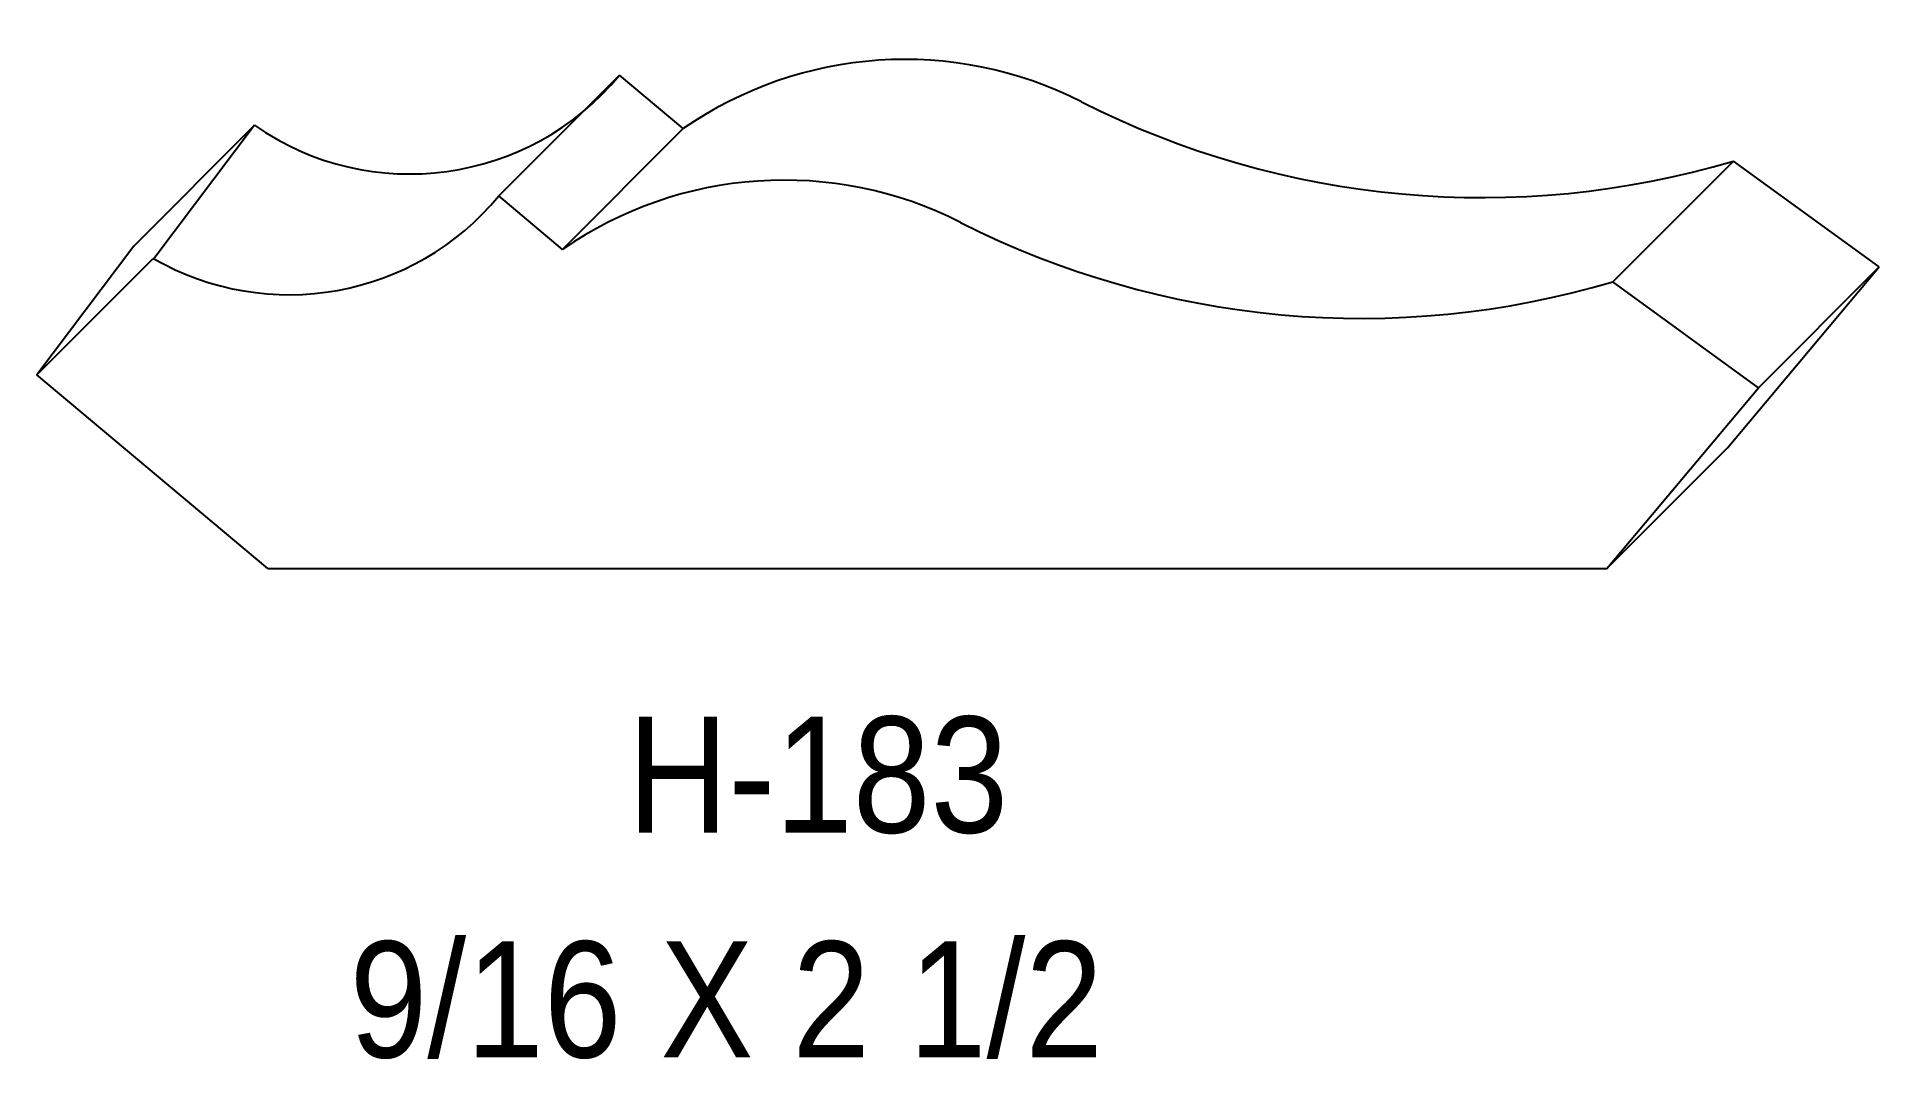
# Model space of a CAD drawing. Extents: x 73.58 to 76.28, y 145.15 to 146.64.
import ezdxf

# ---------------------------------------------------------------- set-up
doc = ezdxf.new("R2010")
doc.units = 0
doc.header["$LTSCALE"] = 5
doc.layers.add('PROFILE', color=7, linetype='CONTINUOUS')
doc.styles.add('TXT', font='TXT', dxfattribs={"height": 3.5})

msp = doc.modelspace()

# ---------------------------------------------------------------- linework, layer by layer
at = {"layer": 'PROFILE', "color": 1, "linetype": 'CONTINUOUS'}
for p, q in [((74.2598, 146.4091), (74.4366, 146.5859)), ((74.5298, 146.5076), (74.4366, 146.5859)), ((73.7253, 146.3358), (73.9021, 146.5125)), ((73.9021, 146.5125), (73.7548, 146.3172)), ((74.3531, 146.3309), (74.5298, 146.5076)), ((75.8907, 146.2834), (76.0674, 146.4602)), ((76.2807, 146.3052), (76.0674, 146.4602)), ((74.3531, 146.3309), (74.2598, 146.4091)), ((73.7253, 146.3358), (73.5834, 146.1475)), ((73.5834, 146.1475), (73.7537, 146.3178)), ((76.0586, 146.0406), (76.2807, 146.3052)), ((76.104, 146.1285), (76.2807, 146.3052)), ((76.104, 146.1285), (75.8907, 146.2834)), ((73.9214, 145.8638), (73.5834, 146.1475)), ((75.8819, 145.8638), (76.104, 146.1285)), ((75.8819, 145.8638), (76.0586, 146.0406)), ((73.9214, 145.8638), (75.8819, 145.8638))]:
    msp.add_line(p, q, dxfattribs=at)
msp.add_arc((73.9527, 146.6633), 0.3987, 240.0665, 320.3905, dxfattribs=at)
for centre, major_axis, start_param, end_param in [((74.8543, 146.0383), (0, 0.5706), -0.469849, 0.604999), ((74.1294, 146.84), (0.3987, 0), -2.177628, -0.691316), ((75.6992, 147.7021), (0, 1.2954), -3.611442, -2.853311), ((74.6776, 145.8616), (0, 0.5706), -0.469849, 0.604999), ((75.5224, 147.5254), (0, 1.2954), -3.611442, -2.853311)]:
    msp.add_ellipse(centre, major_axis=major_axis, ratio=1, start_param=start_param, end_param=end_param, dxfattribs=at)

# ---------------------------------------------------------------- texts
at = {"layer": 'PROFILE', "color": 1, "linetype": 'CONTINUOUS', "style": 'TXT', "width": 0.9}
for s, height, p in [('H-183', 0.16996, (74.4484, 145.4773)), ('9/16 X 2 1/2', 0.169956, (74.0413, 145.1483))]:
    msp.add_text(s, height=height, dxfattribs=at).set_placement(p)

doc.saveas('drawing.dxf')
